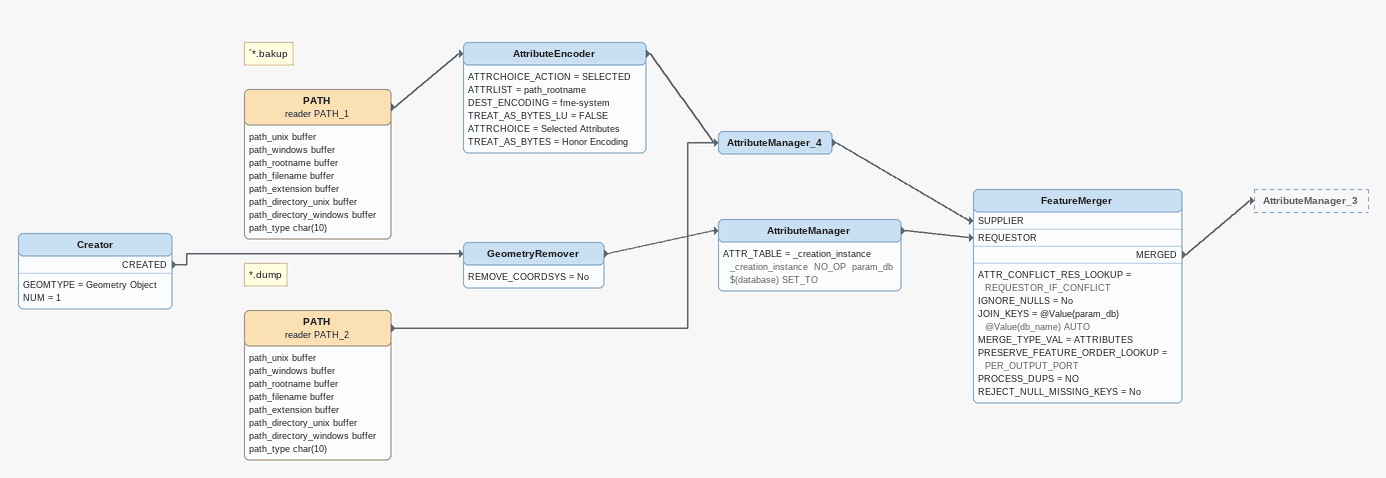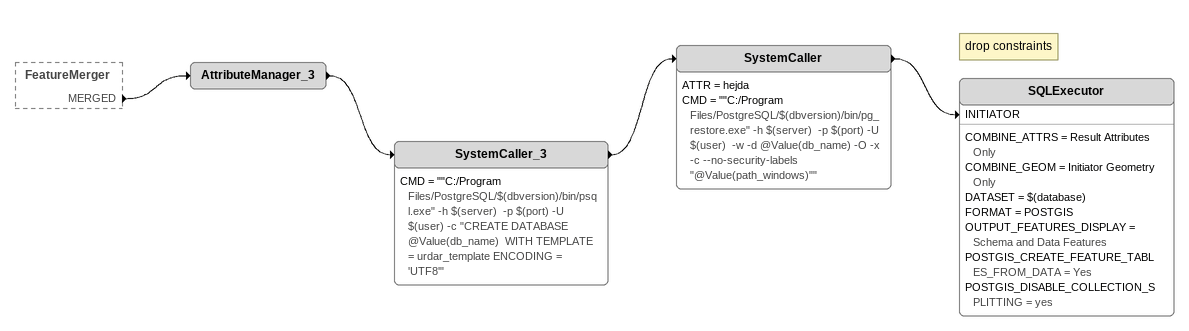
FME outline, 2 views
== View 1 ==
Creator
    GEOMTYPE = Geometry Object
    NUM = 1
    CREATED -> GeometryRemover
GeometryRemover
    REMOVE_COORDSYS = No
    -> AttributeManager
AttributeManager
    ATTR_TABLE = _creation_instance _creation_instance  NO_OP  param_db $(database) SET_TO
    -> FeatureMerger [REQUESTOR]
Note: ´*.bakup
PATH (reader PATH_1)
    attributes: path_unix buffer, path_windows buffer, path_rootname buffer, path_filename buffer, path_extension buffer, path_directory_unix buffer, path_directory_windows buffer, path_type char(10)
    -> AttributeEncoder
AttributeEncoder
    ATTRCHOICE_ACTION = SELECTED
    ATTRLIST = path_rootname
    DEST_ENCODING = fme-system
    TREAT_AS_BYTES_LU = FALSE
    ATTRCHOICE = Selected Attributes
    TREAT_AS_BYTES = Honor Encoding
    -> AttributeManager_4
Note: *.dump
PATH (reader PATH_2)
    attributes: path_unix buffer, path_windows buffer, path_rootname buffer, path_filename buffer, path_extension buffer, path_directory_unix buffer, path_directory_windows buffer, path_type char(10)
    -> AttributeManager_4
AttributeManager_4
    -> FeatureMerger [SUPPLIER]
FeatureMerger
    ATTR_CONFLICT_RES_LOOKUP = REQUESTOR_IF_CONFLICT
    IGNORE_NULLS = No
    JOIN_KEYS = @Value(param_db) @Value(db_name) AUTO
    MERGE_TYPE_VAL = ATTRIBUTES
    PRESERVE_FEATURE_ORDER_LOOKUP = PER_OUTPUT_PORT
    PROCESS_DUPS = NO
    REJECT_NULL_MISSING_KEYS = No
    MERGED -> AttributeManager_3

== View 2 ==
FeatureMerger [outside]
    MERGED -> AttributeManager_3
AttributeManager_3
    -> SystemCaller_3
SystemCaller_3
    CMD = ""C:/Program Files/PostgreSQL/$(dbversion)/bin/psql.exe" -h $(server)  -p $(port) -U $(user) -c "CREATE DATABASE  @Value(db_name)  WITH TEMPLATE = urdar_template ENCODING = 'UTF8'"
    -> SystemCaller
SystemCaller
    ATTR = hejda
    CMD = ""C:/Program Files/PostgreSQL/$(dbversion)/bin/pg_restore.exe" -h $(server)  -p $(port) -U $(user)  -w -d @Value(db_name) -O -x -c --no-security-labels "@Value(path_windows)""
    -> SQLExecutor [INITIATOR]
Note: drop constraints
SQLExecutor
    COMBINE_ATTRS = Result Attributes Only
    COMBINE_GEOM = Initiator Geometry Only
    DATASET = $(database)
    FORMAT = POSTGIS
    OUTPUT_FEATURES_DISPLAY = Schema and Data Features
    POSTGIS_CREATE_FEATURE_TABLES_FROM_DATA = Yes
    POSTGIS_DISABLE_COLLECTION_SPLITTING = yes
